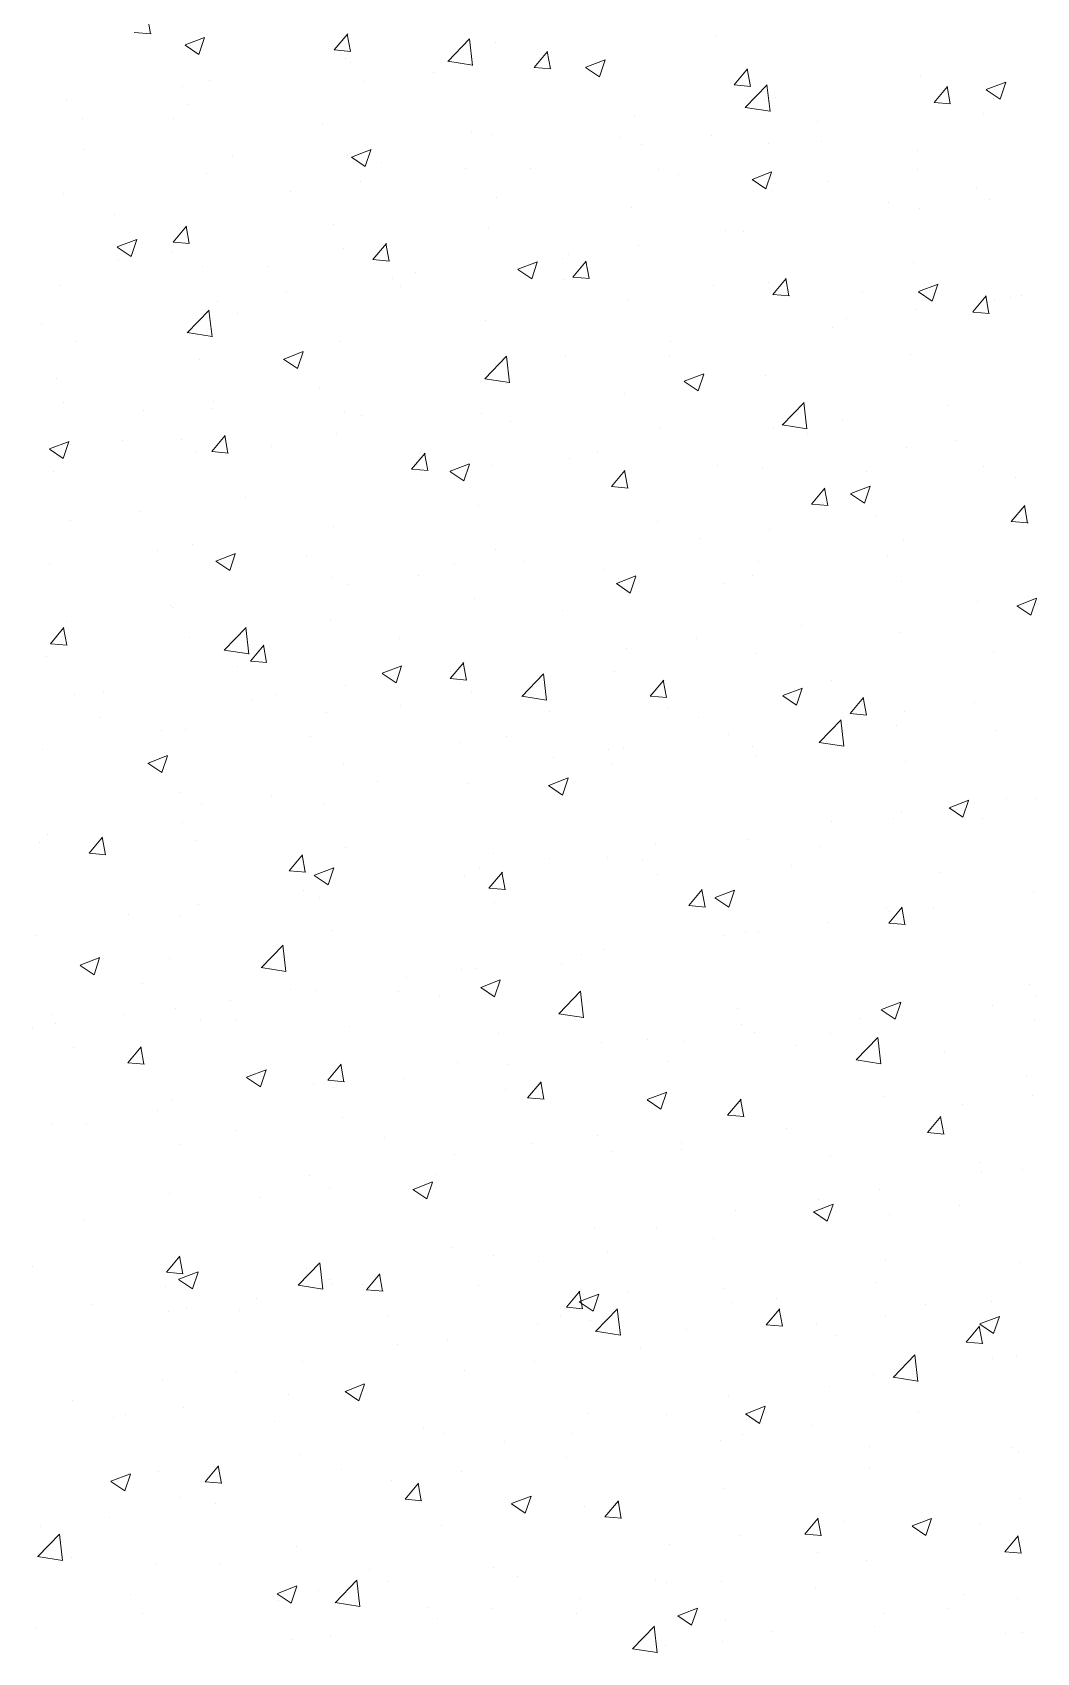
# Model space of a CAD drawing. Header units: millimetres. Extents: x 19632 to 183655, y 41319 to 69325.
# Drawn here: x 153961 to 154860, y 50848 to 52300 of the extents above; entities that cross this region are included whole.
import ezdxf

# ---------------------------------------------------------------- set-up
doc = ezdxf.new("R2010")
doc.units = ezdxf.units.MM
doc.header["$MEASUREMENT"] = 0
doc.linetypes.add('DASHED2', pattern=[0.375, 0.25, -0.125])
doc.layers.add('09-Arsiran', color=8, linetype='Continuous', lineweight=5)
doc.layers.add('Kabel', color=2, linetype='DASHED2', lineweight=20)

# ---------------------------------------------------------------- blocks, each defined once
blk = doc.blocks.new('4')
at = {"layer": '09-Arsiran', "color": 251, "linetype": 'Continuous', "true_color": 0x636466}
for p, q in [((290.412, -22.2424), (290.4091, -22.2265)), ((290.3972, -22.241), (290.4124, -22.2424)), ((290.4435, -22.2523), (290.4613, -22.2455)), ((290.4561, -22.2611), (290.4612, -22.2457)), ((290.5794, -22.257), (290.5917, -22.2424)), ((290.5942, -22.2584), (290.5913, -22.2425)), ((290.6829, -22.2674), (290.7027, -22.2468)), ((290.7055, -22.271), (290.7026, -22.2468)), ((290.9265, -22.2434), (290.9265, -22.2434)), ((290.4434, -22.2526), (290.4561, -22.2611)), ((290.5794, -22.257), (290.5946, -22.2583)), ((290.7261, -22.2498), (290.7261, -22.2498)), ((290.7616, -22.2729), (290.7738, -22.2583)), ((290.7764, -22.2743), (290.7734, -22.2584)), ((290.5893, -22.265), (290.5893, -22.265)), ((290.5941, -22.2688), (290.5941, -22.2688)), ((290.6829, -22.2673), (290.7055, -22.2708)), ((290.7616, -22.2729), (290.7768, -22.2742)), ((290.7661, -22.2645), (290.7661, -22.2645)), ((290.8085, -22.2729), (290.8211, -22.2814)), ((290.8086, -22.2727), (290.8263, -22.2659)), ((290.8211, -22.2814), (290.8262, -22.2661)), ((290.9438, -22.2888), (290.956, -22.2743)), ((290.9586, -22.2903), (290.9556, -22.2743)), ((290.4412, -22.2904), (290.4412, -22.2904)), ((290.4659, -22.2851), (290.4659, -22.2851)), ((290.6063, -22.2855), (290.6063, -22.2855)), ((290.6699, -22.2772), (290.6699, -22.2772)), ((290.9438, -22.2889), (290.959, -22.2902)), ((290.954, -22.3095), (290.9738, -22.2889)), ((290.9765, -22.313), (290.9737, -22.2889)), ((291.1136, -22.2812), (291.1136, -22.2812)), ((291.126, -22.3048), (291.1382, -22.2902)), ((291.1408, -22.3062), (291.1378, -22.2903)), ((291.1736, -22.293), (291.1914, -22.2862)), ((291.1861, -22.3018), (291.1913, -22.2864)), ((290.3354, -22.303), (290.3354, -22.303)), ((290.9817, -22.3002), (290.9817, -22.3002)), ((291.126, -22.3048), (291.1411, -22.3061)), ((291.1735, -22.2932), (291.1861, -22.3018)), ((291.1799, -22.3014), (291.1799, -22.3014)), ((290.3497, -22.3193), (290.3497, -22.3193)), ((290.4331, -22.3196), (290.4331, -22.3196)), ((290.4459, -22.3066), (290.4459, -22.3066)), ((290.8534, -22.3165), (290.8534, -22.3165)), ((290.954, -22.3094), (290.9766, -22.3129)), ((291.1713, -22.3148), (291.1713, -22.3148)), ((290.5687, -22.3253), (290.5687, -22.3253)), ((290.7043, -22.331), (290.7043, -22.331)), ((290.723, -22.3343), (290.723, -22.3343)), ((290.9233, -22.3352), (290.9233, -22.3352)), ((291.0195, -22.3225), (291.0195, -22.3225)), ((290.3511, -22.348), (290.3511, -22.348)), ((290.5951, -22.3546), (290.6129, -22.3478)), ((290.6077, -22.3633), (290.6128, -22.348)), ((290.8399, -22.3368), (290.8399, -22.3368)), ((290.8597, -22.3436), (290.8597, -22.3436)), ((290.9755, -22.3425), (290.9755, -22.3425)), ((291.0232, -22.3403), (291.0232, -22.3403)), ((291.111, -22.3482), (291.111, -22.3482)), ((290.4867, -22.3537), (290.4867, -22.3537)), ((290.5911, -22.3534), (290.5911, -22.3534)), ((290.595, -22.3548), (290.6077, -22.3633)), ((290.6222, -22.3594), (290.6222, -22.3594)), ((290.6993, -22.3647), (290.6993, -22.3647)), ((290.7578, -22.3652), (290.7578, -22.3652)), ((290.8751, -22.3657), (290.8751, -22.3657)), ((290.4628, -22.3697), (290.4628, -22.3697)), ((290.6031, -22.3773), (290.6031, -22.3773)), ((290.8934, -22.3709), (290.8934, -22.3709)), ((290.9601, -22.3752), (290.9727, -22.3837)), ((290.9602, -22.375), (290.9779, -22.3681)), ((290.9727, -22.3837), (290.9779, -22.3683)), ((291.029, -22.3766), (291.029, -22.3766)), ((291.1105, -22.3657), (291.1105, -22.3657)), ((290.3324, -22.3875), (290.3324, -22.3875)), ((290.5395, -22.3857), (290.5395, -22.3857)), ((290.727, -22.3911), (290.727, -22.3911)), ((290.9786, -22.3848), (290.9786, -22.3848)), ((291.1646, -22.3823), (291.1646, -22.3823)), ((291.1767, -22.3932), (291.1767, -22.3932)), ((290.3791, -22.4068), (290.3791, -22.4068)), ((290.8503, -22.401), (290.8503, -22.401)), ((291.0841, -22.396), (291.0841, -22.396)), ((291.1131, -22.4016), (291.1131, -22.4016)), ((290.4325, -22.4321), (290.4447, -22.4175)), ((290.4473, -22.4335), (290.4443, -22.4176)), ((290.5788, -22.4165), (290.5788, -22.4165)), ((290.7199, -22.4189), (290.7199, -22.4189)), ((290.936, -22.4214), (290.936, -22.4214)), ((290.9527, -22.4227), (290.9527, -22.4227)), ((290.3816, -22.4367), (290.3943, -22.4453)), ((290.3817, -22.4365), (290.3995, -22.4297)), ((290.3943, -22.4453), (290.3994, -22.4299)), ((290.4325, -22.4321), (290.4476, -22.4334)), ((290.588, -22.4379), (290.588, -22.4379)), ((290.6147, -22.448), (290.6269, -22.4334)), ((290.6294, -22.4494), (290.6265, -22.4335)), ((290.8565, -22.4354), (290.8565, -22.4354)), ((290.3826, -22.4487), (290.3826, -22.4487)), ((290.4307, -22.442), (290.4307, -22.442)), ((290.4597, -22.4542), (290.4597, -22.4542)), ((290.6146, -22.448), (290.6298, -22.4494)), ((290.7467, -22.4569), (290.7645, -22.45)), ((290.7593, -22.4656), (290.7644, -22.4503)), ((290.7878, -22.4469), (290.7878, -22.4469)), ((290.7929, -22.4437), (290.7929, -22.4437)), ((290.7968, -22.464), (290.8091, -22.4494)), ((290.8116, -22.4654), (290.8087, -22.4495)), ((291.1074, -22.4503), (291.1074, -22.4503)), ((290.5182, -22.4544), (290.5182, -22.4544)), ((290.6325, -22.4649), (290.6325, -22.4649)), ((290.6537, -22.4601), (290.6537, -22.4601)), ((290.7467, -22.4571), (290.7593, -22.4656)), ((290.7893, -22.4659), (290.7893, -22.4659)), ((290.7968, -22.464), (290.812, -22.4653)), ((290.979, -22.4799), (290.9913, -22.4653)), ((290.9938, -22.4813), (290.9909, -22.4654)), ((290.3293, -22.4721), (290.3293, -22.4721)), ((290.5363, -22.4775), (290.5363, -22.4775)), ((290.6397, -22.4723), (290.6397, -22.4723)), ((290.9249, -22.4716), (290.9249, -22.4716)), ((290.9755, -22.4693), (290.9755, -22.4693)), ((290.979, -22.4799), (290.9942, -22.4812)), ((291.0605, -22.4773), (291.0605, -22.4773)), ((291.1117, -22.4774), (291.1243, -22.486)), ((291.1118, -22.4772), (291.1296, -22.4704)), ((291.1243, -22.486), (291.1295, -22.4706)), ((291.1612, -22.4958), (291.1734, -22.4813)), ((291.176, -22.4973), (291.1731, -22.4813)), ((291.1961, -22.4831), (291.1961, -22.4831)), ((291.2061, -22.4807), (291.2061, -22.4807)), ((290.4455, -22.5149), (290.4653, -22.4942)), ((290.468, -22.5184), (290.4652, -22.4943)), ((290.4727, -22.4859), (290.4727, -22.4859)), ((290.4916, -22.4977), (290.4916, -22.4977)), ((290.8472, -22.4856), (290.8472, -22.4856)), ((291.1099, -22.4934), (291.1099, -22.4934)), ((291.1612, -22.4959), (291.1764, -22.4972)), ((291.1811, -22.4849), (291.1811, -22.4849)), ((290.3123, -22.507), (290.3123, -22.507)), ((290.7168, -22.5035), (290.7168, -22.5035)), ((291.033, -22.5103), (291.033, -22.5103)), ((291.0463, -22.5018), (291.0463, -22.5018)), ((290.3434, -22.5232), (290.3434, -22.5232)), ((290.4455, -22.5147), (290.4681, -22.5183)), ((290.5849, -22.5225), (290.5849, -22.5225)), ((290.8859, -22.5229), (290.8859, -22.5229)), ((290.4566, -22.5388), (290.4566, -22.5388)), ((290.5332, -22.539), (290.5459, -22.5475)), ((290.5333, -22.5388), (290.5511, -22.532)), ((290.5459, -22.5475), (290.551, -22.5322)), ((290.7166, -22.5569), (290.7364, -22.5363)), ((290.7391, -22.5604), (290.7363, -22.5363)), ((290.7897, -22.5355), (290.7897, -22.5355)), ((290.8848, -22.5358), (290.8848, -22.5358)), ((291.1044, -22.5348), (291.1044, -22.5348)), ((290.3262, -22.5566), (290.3262, -22.5566)), ((290.7166, -22.5568), (290.7391, -22.5603)), ((290.7261, -22.5439), (290.7261, -22.5439)), ((290.8984, -22.5591), (290.9161, -22.5523)), ((290.9109, -22.5679), (290.9161, -22.5525)), ((290.9724, -22.5539), (290.9724, -22.5539)), ((290.5657, -22.565), (290.5657, -22.565)), ((290.7367, -22.5612), (290.7367, -22.5612)), ((290.8441, -22.5701), (290.8441, -22.5701)), ((290.8983, -22.5594), (290.9109, -22.5679)), ((290.3331, -22.5785), (290.3331, -22.5785)), ((290.4059, -22.5861), (290.4059, -22.5861)), ((290.4687, -22.5842), (290.4687, -22.5842)), ((290.4695, -22.5777), (290.4695, -22.5777)), ((290.5886, -22.5866), (290.5886, -22.5866)), ((290.9877, -22.599), (291.0075, -22.5783)), ((291.0102, -22.6025), (291.0074, -22.5783)), ((291.1392, -22.5809), (291.1392, -22.5809)), ((290.6043, -22.5899), (290.6043, -22.5899)), ((290.7137, -22.588), (290.7137, -22.588)), ((290.7399, -22.5957), (290.7399, -22.5957)), ((290.8755, -22.6014), (290.8755, -22.6014)), ((290.9795, -22.6019), (290.9795, -22.6019)), ((290.9876, -22.5988), (291.0102, -22.6023)), ((291.043, -22.5936), (291.043, -22.5936)), ((290.3199, -22.6207), (290.3377, -22.6139)), ((290.3325, -22.6295), (290.3376, -22.6141)), ((290.3867, -22.6126), (290.3867, -22.6126)), ((290.4404, -22.612), (290.4404, -22.612)), ((290.4677, -22.6231), (290.48, -22.6086)), ((290.4825, -22.6246), (290.4796, -22.6086)), ((290.5818, -22.6071), (290.5818, -22.6071)), ((291.0111, -22.6071), (291.0111, -22.6071)), ((291.1466, -22.6129), (291.1466, -22.6129)), ((290.3198, -22.6209), (290.3325, -22.6295)), ((290.4535, -22.6233), (290.4535, -22.6233)), ((290.4677, -22.6232), (290.4829, -22.6245)), ((290.5222, -22.6183), (290.5222, -22.6183)), ((290.6499, -22.6391), (290.6621, -22.6245)), ((290.6578, -22.6241), (290.6578, -22.6241)), ((290.6647, -22.6405), (290.6617, -22.6246)), ((290.7934, -22.6298), (290.7934, -22.6298)), ((290.819, -22.6231), (290.819, -22.6231)), ((291.1013, -22.6194), (291.1013, -22.6194)), ((290.3231, -22.6412), (290.3231, -22.6412)), ((290.6499, -22.6391), (290.6651, -22.6404)), ((290.6593, -22.6441), (290.6593, -22.6441)), ((290.6848, -22.6413), (290.6975, -22.6498)), ((290.6849, -22.6411), (290.7027, -22.6342)), ((290.6975, -22.6498), (290.7026, -22.6345)), ((290.7228, -22.6357), (290.7228, -22.6357)), ((290.8321, -22.655), (290.8443, -22.6404)), ((290.8469, -22.6564), (290.8439, -22.6405)), ((290.929, -22.6355), (290.929, -22.6355)), ((290.9693, -22.6384), (290.9693, -22.6384)), ((291.0646, -22.6412), (291.0646, -22.6412)), ((291.1706, -22.6365), (291.1706, -22.6365)), ((290.8321, -22.655), (290.8473, -22.6564)), ((290.841, -22.6547), (290.841, -22.6547)), ((291.0143, -22.671), (291.0265, -22.6564)), ((291.0291, -22.6724), (291.0261, -22.6565)), ((291.05, -22.6614), (291.0678, -22.6546)), ((291.0625, -22.6701), (291.0677, -22.6548)), ((291.2002, -22.647), (291.2002, -22.647)), ((290.4988, -22.6652), (290.4988, -22.6652)), ((290.7106, -22.6726), (290.7106, -22.6726)), ((291.0143, -22.671), (291.0294, -22.6723)), ((291.0225, -22.6619), (291.0225, -22.6619)), ((291.0499, -22.6616), (291.0625, -22.6701)), ((291.1964, -22.6869), (291.2087, -22.6723)), ((291.2112, -22.6883), (291.2083, -22.6724)), ((290.3391, -22.6863), (290.3391, -22.6863)), ((290.4026, -22.6779), (290.4026, -22.6779)), ((290.8743, -22.6873), (290.8743, -22.6873)), ((291.0724, -22.6811), (291.0724, -22.6811)), ((291.1964, -22.6869), (291.2116, -22.6882)), ((290.5787, -22.6916), (290.5787, -22.6916)), ((290.9126, -22.7021), (290.9126, -22.7021)), ((290.9762, -22.6938), (290.9762, -22.6938)), ((291.0982, -22.7039), (291.0982, -22.7039)), ((290.4182, -22.7133), (290.4182, -22.7133)), ((290.4504, -22.7079), (290.4504, -22.7079)), ((290.4715, -22.723), (290.4893, -22.7162)), ((290.4841, -22.7317), (290.4892, -22.7164)), ((290.5537, -22.719), (290.5537, -22.719)), ((290.7262, -22.7127), (290.7262, -22.7127)), ((291.0833, -22.7177), (291.0833, -22.7177)), ((290.32, -22.7258), (290.32, -22.7258)), ((290.4714, -22.7232), (290.4841, -22.7317)), ((290.6893, -22.7248), (290.6893, -22.7248)), ((290.7522, -22.7232), (290.7522, -22.7232)), ((290.8249, -22.7305), (290.8249, -22.7305)), ((290.9663, -22.723), (290.9663, -22.723)), ((290.5781, -22.7382), (290.5781, -22.7382)), ((290.5924, -22.7443), (290.5924, -22.7443)), ((290.656, -22.7359), (290.656, -22.7359)), ((290.8365, -22.7435), (290.8491, -22.7521)), ((290.8366, -22.7433), (290.8543, -22.7365)), ((290.838, -22.7392), (290.838, -22.7392)), ((290.8491, -22.7521), (290.8543, -22.7367)), ((290.9352, -22.7431), (290.9352, -22.7431)), ((290.9605, -22.7362), (290.9605, -22.7362)), ((291.0961, -22.742), (291.0961, -22.742)), ((290.43, -22.7636), (290.43, -22.7636)), ((290.7075, -22.7571), (290.7075, -22.7571)), ((291.166, -22.7601), (291.166, -22.7601)), ((291.2015, -22.7639), (291.2141, -22.7724)), ((291.2016, -22.7637), (291.2194, -22.7568)), ((291.2141, -22.7724), (291.2193, -22.7571)), ((290.3358, -22.7781), (290.3358, -22.7781)), ((290.432, -22.7654), (290.432, -22.7654)), ((290.5756, -22.7762), (290.5756, -22.7762)), ((290.7871, -22.7685), (290.7871, -22.7685)), ((290.3208, -22.7983), (290.333, -22.7837)), ((290.3356, -22.7997), (290.3326, -22.7838)), ((290.4473, -22.7924), (290.4473, -22.7924)), ((290.4792, -22.8043), (290.499, -22.7837)), ((290.5017, -22.8078), (290.4989, -22.7837)), ((290.6389, -22.7939), (290.6389, -22.7939)), ((290.9094, -22.7939), (290.9094, -22.7939)), ((291.0056, -22.7813), (291.0056, -22.7813)), ((291.0951, -22.7885), (291.0951, -22.7885)), ((290.3208, -22.7983), (290.3359, -22.7996)), ((290.4792, -22.8042), (290.5017, -22.8077)), ((290.503, -22.8142), (290.5152, -22.7996)), ((290.5177, -22.8156), (290.5148, -22.7997)), ((290.8458, -22.8023), (290.8458, -22.8023)), ((290.9632, -22.8075), (290.9632, -22.8075)), ((291.1803, -22.8065), (291.1803, -22.8065)), ((290.3169, -22.8103), (290.3169, -22.8103)), ((290.4908, -22.8194), (290.4908, -22.8194)), ((290.503, -22.8142), (290.5181, -22.8155)), ((290.6231, -22.8253), (290.6409, -22.8184)), ((290.6357, -22.834), (290.6408, -22.8186)), ((290.6851, -22.8301), (290.6974, -22.8155)), ((290.6854, -22.8234), (290.6854, -22.8234)), ((290.6999, -22.8316), (290.697, -22.8156)), ((290.5892, -22.8361), (290.5892, -22.8361)), ((290.623, -22.8255), (290.6357, -22.834)), ((290.6851, -22.8302), (290.7003, -22.8315)), ((290.7503, -22.8464), (290.7701, -22.8258)), ((290.7728, -22.8499), (290.77, -22.8258)), ((290.8349, -22.8238), (290.8349, -22.8238)), ((290.8673, -22.8461), (290.8796, -22.8315)), ((290.8821, -22.8475), (290.8792, -22.8316)), ((291.0322, -22.832), (291.0322, -22.832)), ((290.3427, -22.8448), (290.3427, -22.8448)), ((290.3687, -22.8431), (290.3687, -22.8431)), ((290.5043, -22.8488), (290.5043, -22.8488)), ((290.5256, -22.8445), (290.5256, -22.8445)), ((290.7045, -22.8417), (290.7045, -22.8417)), ((290.7502, -22.8463), (290.7728, -22.8498)), ((290.8673, -22.8461), (290.8825, -22.8474)), ((290.9881, -22.8458), (291.0007, -22.8543)), ((290.9882, -22.8456), (291.006, -22.8388)), ((291.0007, -22.8543), (291.0059, -22.839)), ((291.0495, -22.862), (291.0618, -22.8474)), ((291.0643, -22.8634), (291.0614, -22.8475)), ((291.1628, -22.852), (291.1628, -22.852)), ((290.3652, -22.8656), (290.3652, -22.8656)), ((290.5725, -22.8607), (290.5725, -22.8607)), ((290.6399, -22.8546), (290.6399, -22.8546)), ((290.7755, -22.8603), (290.7755, -22.8603)), ((290.8841, -22.8574), (290.8841, -22.8574)), ((290.9111, -22.866), (290.9111, -22.866)), ((291.0214, -22.8884), (291.0412, -22.8678)), ((291.0439, -22.8919), (291.0411, -22.8678)), ((291.0495, -22.862), (291.0647, -22.8634)), ((291.0992, -22.8603), (291.0992, -22.8603)), ((290.4223, -22.8772), (290.4223, -22.8772)), ((290.4442, -22.877), (290.4442, -22.877)), ((290.9388, -22.8814), (290.9388, -22.8814)), ((291.0466, -22.8718), (291.0466, -22.8718)), ((291.092, -22.873), (291.092, -22.873)), ((291.1822, -22.8775), (291.1822, -22.8775)), ((290.3138, -22.8949), (290.3138, -22.8949)), ((290.5578, -22.883), (290.5578, -22.883)), ((290.6934, -22.8887), (290.6934, -22.8887)), ((290.736, -22.8828), (290.736, -22.8828)), ((290.829, -22.8944), (290.829, -22.8944)), ((290.8426, -22.8941), (290.8426, -22.8941)), ((290.9601, -22.8921), (290.9601, -22.8921)), ((291.0213, -22.8883), (291.0439, -22.8918)), ((290.4096, -22.9074), (290.4223, -22.9159)), ((290.4097, -22.9072), (290.4275, -22.9003)), ((290.4223, -22.9159), (290.4274, -22.9006)), ((290.5878, -22.9083), (290.5878, -22.9083)), ((290.779, -22.9025), (290.779, -22.9025)), ((290.8318, -22.9083), (290.8318, -22.9083)), ((290.9646, -22.9001), (290.9646, -22.9001)), ((291.1002, -22.9059), (291.1002, -22.9059)), ((290.6186, -22.9236), (290.6186, -22.9236)), ((290.7014, -22.9262), (290.7014, -22.9262)), ((290.7748, -22.9275), (290.7925, -22.9207)), ((290.7873, -22.9363), (290.7925, -22.9209)), ((290.4397, -22.9337), (290.4397, -22.9337)), ((290.5224, -22.9363), (290.5224, -22.9363)), ((290.7747, -22.9277), (290.7873, -22.9363)), ((291.1398, -22.9479), (291.1576, -22.941)), ((291.1523, -22.9566), (291.1575, -22.9412)), ((291.1922, -22.9395), (291.1922, -22.9395)), ((291.2193, -22.9397), (291.2193, -22.9397)), ((290.4588, -22.9446), (290.4588, -22.9446)), ((290.5694, -22.9453), (290.5694, -22.9453)), ((291.096, -22.9521), (291.096, -22.9521)), ((291.1397, -22.9481), (291.1523, -22.9566)), ((290.4411, -22.9615), (290.4411, -22.9615)), ((291.0324, -22.9605), (291.0324, -22.9605)), ((291.0889, -22.9576), (291.0889, -22.9576)), ((291.1699, -22.9581), (291.1699, -22.9581)), ((290.3107, -22.9794), (290.3107, -22.9794)), ((290.3182, -22.9722), (290.3182, -22.9722)), ((290.356, -22.9893), (290.3683, -22.9747)), ((290.3708, -22.9907), (290.3679, -22.9748)), ((290.4538, -22.978), (290.4538, -22.978)), ((290.5893, -22.9837), (290.5893, -22.9837)), ((290.872, -22.9816), (290.872, -22.9816)), ((290.957, -22.9766), (290.957, -22.9766)), ((291.0217, -22.9835), (291.0217, -22.9835)), ((290.356, -22.9893), (290.3712, -22.9907)), ((290.5382, -23.0053), (290.5504, -22.9907)), ((290.553, -23.0067), (290.5501, -22.9907)), ((290.7249, -22.9894), (290.7249, -22.9894)), ((290.7758, -22.9943), (290.7758, -22.9943)), ((290.8287, -22.9929), (290.8287, -22.9929)), ((290.8605, -22.9951), (290.8605, -22.9951)), ((290.9961, -23.0009), (290.9961, -23.0009)), ((290.5382, -23.0053), (290.5534, -23.0066)), ((290.5612, -23.0097), (290.5739, -23.0182)), ((290.5613, -23.0094), (290.5791, -23.0026)), ((290.5739, -23.0182), (290.579, -23.0028)), ((290.6983, -23.0108), (290.6983, -23.0108)), ((290.7122, -23.0027), (290.7122, -23.0027)), ((290.7204, -23.0212), (290.7326, -23.0066)), ((290.7352, -23.0226), (290.7322, -23.0067)), ((290.8736, -23.009), (290.8736, -23.009)), ((291.1317, -23.0066), (291.1317, -23.0066)), ((290.5518, -23.0238), (290.5518, -23.0238)), ((290.5664, -23.0298), (290.5664, -23.0298)), ((290.7204, -23.0212), (290.7356, -23.0225)), ((290.9026, -23.0371), (290.9148, -23.0225)), ((290.9174, -23.0385), (290.9144, -23.0226)), ((290.9263, -23.03), (290.9389, -23.0385)), ((290.9264, -23.0298), (290.9442, -23.023)), ((290.9389, -23.0385), (290.9441, -23.0232)), ((291.2162, -23.0243), (291.2162, -23.0243)), ((290.392, -23.0448), (290.392, -23.0448)), ((290.4556, -23.0364), (290.4556, -23.0364)), ((290.7255, -23.0344), (290.7255, -23.0344)), ((290.9026, -23.0371), (290.9177, -23.0385)), ((291.0826, -23.0393), (291.0826, -23.0393)), ((291.0848, -23.0531), (291.097, -23.0385)), ((291.0858, -23.0422), (291.0858, -23.0422)), ((291.0995, -23.0545), (291.0966, -23.0386)), ((291.1253, -23.0397), (291.1253, -23.0397)), ((290.4381, -23.0461), (290.4381, -23.0461)), ((290.5773, -23.0598), (290.5773, -23.0598)), ((291.0291, -23.0523), (291.0291, -23.0523)), ((291.0847, -23.0531), (291.0999, -23.0544)), ((290.3076, -23.064), (290.3076, -23.064)), ((290.5129, -23.0938), (290.5327, -23.0732)), ((290.5354, -23.0973), (290.5326, -23.0732)), ((290.9345, -23.0647), (290.9345, -23.0647)), ((290.9539, -23.0612), (290.9539, -23.0612)), ((290.9656, -23.0607), (290.9656, -23.0607)), ((290.3479, -23.0914), (290.3657, -23.0845)), ((290.3605, -23.1001), (290.3656, -23.0848)), ((290.4292, -23.0852), (290.4292, -23.0852)), ((290.8051, -23.0818), (290.8051, -23.0818)), ((290.8256, -23.0775), (290.8256, -23.0775)), ((290.3478, -23.0916), (290.3605, -23.1001)), ((290.5128, -23.0937), (290.5354, -23.0972)), ((290.6454, -23.1028), (290.6454, -23.1028)), ((290.6952, -23.0953), (290.6952, -23.0953)), ((290.7089, -23.0945), (290.7089, -23.0945)), ((290.7863, -23.0902), (290.7863, -23.0902)), ((290.4043, -23.1077), (290.4043, -23.1077)), ((290.5399, -23.1135), (290.5399, -23.1135)), ((290.5633, -23.1144), (290.5633, -23.1144)), ((290.6382, -23.1156), (290.6382, -23.1156)), ((290.7129, -23.1119), (290.7255, -23.1204)), ((290.713, -23.1117), (290.7307, -23.1049)), ((290.7255, -23.1204), (290.7306, -23.1051)), ((290.784, -23.1358), (290.8037, -23.1152)), ((290.8065, -23.1394), (290.8037, -23.1152)), ((291.2131, -23.1088), (291.2131, -23.1088)), ((291.2189, -23.1187), (291.2189, -23.1187)), ((290.435, -23.1306), (290.435, -23.1306)), ((290.4849, -23.124), (290.4849, -23.124)), ((290.6755, -23.1192), (290.6755, -23.1192)), ((290.8111, -23.1249), (290.8111, -23.1249)), ((290.9467, -23.1307), (290.9467, -23.1307)), ((291.0779, -23.1323), (291.0905, -23.1408)), ((291.078, -23.132), (291.0958, -23.1252)), ((291.0827, -23.1267), (291.0827, -23.1267)), ((291.0905, -23.1408), (291.0957, -23.1254)), ((291.1796, -23.1282), (291.1796, -23.1282)), ((290.3046, -23.1485), (290.3046, -23.1485)), ((290.3223, -23.1361), (290.3223, -23.1361)), ((290.3252, -23.145), (290.3252, -23.145)), ((290.3887, -23.1366), (290.3887, -23.1366)), ((290.4578, -23.1419), (290.4578, -23.1419)), ((290.4901, -23.141), (290.4901, -23.141)), ((290.5934, -23.1476), (290.5934, -23.1476)), ((290.7839, -23.1357), (290.8065, -23.1392)), ((290.9508, -23.1458), (290.9508, -23.1458)), ((291.0585, -23.1398), (291.0585, -23.1398)), ((291.0822, -23.1364), (291.0822, -23.1364)), ((291.2178, -23.1421), (291.2178, -23.1421)), ((290.729, -23.1533), (290.729, -23.1533)), ((290.8225, -23.162), (290.8225, -23.162)), ((290.8646, -23.159), (290.8646, -23.159)), ((290.8987, -23.1609), (290.8987, -23.1609)), ((290.9623, -23.1525), (290.9623, -23.1525)), ((291.0315, -23.1536), (291.0315, -23.1536)), ((291.055, -23.1779), (291.0748, -23.1573)), ((291.0776, -23.1814), (291.0748, -23.1573)), ((290.3419, -23.1664), (290.3419, -23.1664)), ((290.3913, -23.1804), (290.4035, -23.1658)), ((290.406, -23.1818), (290.4031, -23.1659)), ((291.0002, -23.1648), (291.0002, -23.1648)), ((291.055, -23.1778), (291.0776, -23.1813)), ((291.1358, -23.1705), (291.1358, -23.1705)), ((290.3913, -23.1804), (290.4064, -23.1817)), ((290.4995, -23.1936), (290.5173, -23.1868)), ((290.5121, -23.2024), (290.5172, -23.187)), ((290.5734, -23.1963), (290.5857, -23.1817)), ((290.5882, -23.1977), (290.5853, -23.1818)), ((290.6921, -23.1799), (290.6921, -23.1799)), ((290.7383, -23.182), (290.7383, -23.182)), ((290.8833, -23.179), (290.8833, -23.179)), ((290.4994, -23.1938), (290.5121, -23.2024)), ((290.5602, -23.1989), (290.5602, -23.1989)), ((290.5734, -23.1963), (290.5886, -23.1977)), ((290.5785, -23.203), (290.5785, -23.203)), ((290.6421, -23.1947), (290.6421, -23.1947)), ((290.7352, -23.2045), (290.7352, -23.2045)), ((290.7556, -23.2123), (290.7679, -23.1977)), ((290.7704, -23.2137), (290.7675, -23.1977)), ((290.8646, -23.214), (290.8824, -23.2071)), ((290.8771, -23.2227), (290.8823, -23.2074)), ((291.2101, -23.1934), (291.2101, -23.1934)), ((290.4319, -23.2152), (290.4319, -23.2152)), ((290.7556, -23.2123), (290.7708, -23.2136)), ((290.8645, -23.2142), (290.8771, -23.2227)), ((290.9378, -23.2282), (290.9501, -23.2136)), ((290.9526, -23.2296), (290.9497, -23.2137)), ((291.0796, -23.2113), (291.0796, -23.2113)), ((291.1521, -23.2189), (291.1521, -23.2189)), ((291.2157, -23.2105), (291.2157, -23.2105)), ((290.3219, -23.2368), (290.3219, -23.2368)), ((290.3538, -23.2369), (290.3538, -23.2369)), ((290.4181, -23.2241), (290.4181, -23.2241)), ((290.5871, -23.2299), (290.5871, -23.2299)), ((290.9378, -23.2282), (290.953, -23.2295)), ((290.9477, -23.2303), (290.9477, -23.2303)), ((291.12, -23.2441), (291.1322, -23.2295)), ((291.1348, -23.2455), (291.1318, -23.2296)), ((290.4893, -23.2426), (290.4893, -23.2426)), ((290.6249, -23.2483), (290.6249, -23.2483)), ((290.8194, -23.2466), (290.8194, -23.2466)), ((290.9917, -23.24), (290.9917, -23.24)), ((291.12, -23.2441), (291.1352, -23.2455)), ((290.4389, -23.2553), (290.4389, -23.2553)), ((290.689, -23.2645), (290.689, -23.2645)), ((290.7605, -23.254), (290.7605, -23.254)), ((290.8319, -23.2611), (290.8319, -23.2611)), ((290.8955, -23.2527), (290.8955, -23.2527)), ((290.8961, -23.2598), (290.8961, -23.2598)), ((291.0317, -23.2655), (291.0317, -23.2655)), ((291.1673, -23.2712), (291.1673, -23.2712)), ((291.1691, -23.2797), (291.1691, -23.2797)), ((291.207, -23.2779), (291.207, -23.2779)), ((290.5571, -23.2835), (290.5571, -23.2835)), ((290.5753, -23.2948), (290.5753, -23.2948)), ((290.6511, -23.2961), (290.6637, -23.3046)), ((290.6512, -23.2959), (290.6689, -23.2891)), ((290.6637, -23.3046), (290.6688, -23.2893)), ((290.6715, -23.2822), (290.6715, -23.2822)), ((291.0766, -23.2958), (291.0766, -23.2958)), ((290.4288, -23.2998), (290.4288, -23.2998)), ((290.5117, -23.3032), (290.5117, -23.3032)), ((291.0162, -23.3162), (291.034, -23.3094)), ((291.021, -23.3052), (291.021, -23.3052)), ((291.0287, -23.325), (291.0339, -23.3096)), ((291.1489, -23.3107), (291.1489, -23.3107)), ((290.3513, -23.3243), (290.3513, -23.3243)), ((290.9446, -23.3149), (290.9446, -23.3149)), ((291.0161, -23.3164), (291.0287, -23.325)), ((291.0853, -23.3191), (291.0853, -23.3191)), ((290.8163, -23.3311), (290.8163, -23.3311)), ((290.8728, -23.3306), (290.8728, -23.3306)), ((290.9249, -23.3402), (290.9249, -23.3402)), ((290.6859, -23.349), (290.6859, -23.349)), ((290.8287, -23.3529), (290.8287, -23.3529)), ((290.3043, -23.3666), (290.3043, -23.3666)), ((290.4265, -23.3714), (290.4387, -23.3568)), ((290.4413, -23.3728), (290.4384, -23.3569)), ((290.5466, -23.3833), (290.5663, -23.3627)), ((290.554, -23.3681), (290.554, -23.3681)), ((290.5691, -23.3868), (290.5663, -23.3627)), ((290.7247, -23.356), (290.7247, -23.356)), ((290.7651, -23.3612), (290.7651, -23.3612)), ((291.0818, -23.3609), (291.0818, -23.3609)), ((291.2039, -23.3625), (291.2039, -23.3625)), ((290.4257, -23.3843), (290.4257, -23.3843)), ((290.4265, -23.3714), (290.4417, -23.3728)), ((290.4376, -23.378), (290.4503, -23.3866)), ((290.4377, -23.3778), (290.4555, -23.371)), ((290.4399, -23.3724), (290.4399, -23.3724)), ((290.4503, -23.3866), (290.4554, -23.3712)), ((290.5465, -23.3832), (290.5691, -23.3867)), ((290.5755, -23.3781), (290.5755, -23.3781)), ((290.5766, -23.3814), (290.5766, -23.3814)), ((290.6047, -23.3824), (290.6047, -23.3824)), ((290.6087, -23.3874), (290.6209, -23.3728)), ((290.6235, -23.3888), (290.6205, -23.3729)), ((290.7111, -23.3838), (290.7111, -23.3838)), ((291.0735, -23.3804), (291.0735, -23.3804)), ((290.5085, -23.395), (290.5085, -23.395)), ((290.6087, -23.3874), (290.6239, -23.3887)), ((290.7909, -23.4033), (290.8031, -23.3887)), ((290.8057, -23.4047), (290.8027, -23.3888)), ((290.8027, -23.3984), (290.8153, -23.4069)), ((290.8028, -23.3982), (290.8206, -23.3913)), ((290.8153, -23.4069), (290.8205, -23.3915)), ((290.8467, -23.3896), (290.8467, -23.3896)), ((290.9337, -23.3864), (290.9337, -23.3864)), ((290.9415, -23.3994), (290.9415, -23.3994)), ((290.9822, -23.3953), (290.9822, -23.3953)), ((291.1783, -23.3982), (291.1783, -23.3982)), ((290.3579, -23.4008), (290.3579, -23.4008)), ((290.4285, -23.4069), (290.4285, -23.4069)), ((290.4449, -23.4034), (290.4449, -23.4034)), ((290.4934, -23.4065), (290.4934, -23.4065)), ((290.629, -23.4122), (290.629, -23.4122)), ((290.7856, -23.4118), (290.7856, -23.4118)), ((290.7909, -23.4033), (290.806, -23.4047)), ((290.8176, -23.4253), (290.8374, -23.4047)), ((290.8402, -23.4288), (290.8373, -23.4047)), ((290.9731, -23.4193), (290.9853, -23.4047)), ((290.9878, -23.4207), (290.9849, -23.4047)), ((291.0821, -23.4109), (291.0821, -23.4109)), ((291.1178, -23.401), (291.1178, -23.401)), ((291.1678, -23.4185), (291.1856, -23.4117)), ((291.1803, -23.4272), (291.1855, -23.4119)), ((290.7646, -23.418), (290.7646, -23.418)), ((290.8132, -23.4157), (290.8132, -23.4157)), ((290.8176, -23.4252), (290.8402, -23.4287)), ((290.9002, -23.4237), (290.9002, -23.4237)), ((290.9731, -23.4193), (290.9882, -23.4206)), ((291.0185, -23.4193), (291.0185, -23.4193)), ((291.1552, -23.4352), (291.1675, -23.4206)), ((291.17, -23.4366), (291.1671, -23.4207)), ((291.1677, -23.4187), (291.1803, -23.4272)), ((290.6374, -23.4372), (290.6374, -23.4372)), ((290.6828, -23.4336), (290.6828, -23.4336)), ((290.8581, -23.4404), (290.8581, -23.4404)), ((291.0358, -23.4294), (291.0358, -23.4294)), ((291.1552, -23.4352), (291.1704, -23.4365)), ((291.1714, -23.4351), (291.1714, -23.4351)), ((290.5509, -23.4526), (290.5509, -23.4526)), ((290.7619, -23.453), (290.7619, -23.453)), ((291.0887, -23.4674), (291.1085, -23.4467)), ((291.1112, -23.4709), (291.1084, -23.4467)), ((291.1788, -23.4498), (291.1788, -23.4498)), ((291.2008, -23.447), (291.2008, -23.447)), ((290.4226, -23.4689), (290.4226, -23.4689)), ((290.4893, -23.4626), (290.4893, -23.4626)), ((290.5894, -23.4801), (290.6071, -23.4733)), ((290.6019, -23.4888), (290.607, -23.4735)), ((290.6983, -23.4614), (290.6983, -23.4614)), ((291.0704, -23.4649), (291.0704, -23.4649)), ((291.0887, -23.4672), (291.1113, -23.4707)), ((290.3412, -23.4881), (290.3412, -23.4881)), ((290.5379, -23.4825), (290.5379, -23.4825)), ((290.5893, -23.4803), (290.6019, -23.4888)), ((290.9385, -23.484), (290.9385, -23.484)), ((291.0307, -23.4753), (291.0307, -23.4753)), ((290.3894, -23.5015), (290.3894, -23.5015)), ((290.4417, -23.4952), (290.4417, -23.4952)), ((290.8102, -23.5002), (290.8102, -23.5002)), ((290.8826, -23.5007), (290.8826, -23.5007)), ((290.9543, -23.5006), (290.9669, -23.5092)), ((290.9544, -23.5004), (290.9722, -23.4936)), ((290.9669, -23.5092), (290.9721, -23.4938)), ((291.1114, -23.4984), (291.1114, -23.4984)), ((290.3781, -23.5036), (290.3781, -23.5036)), ((290.5249, -23.5072), (290.5249, -23.5072)), ((290.6605, -23.5129), (290.6605, -23.5129)), ((291.0152, -23.5111), (291.0152, -23.5111)), ((290.6797, -23.5181), (290.6797, -23.5181)), ((290.7345, -23.5261), (290.7345, -23.5261)), ((290.7961, -23.5187), (290.7961, -23.5187)), ((290.9317, -23.5244), (290.9317, -23.5244)), ((290.9517, -23.5194), (290.9517, -23.5194)), ((291.0673, -23.5301), (291.0673, -23.5301)), ((291.1977, -23.5316), (291.1977, -23.5316)), ((290.5478, -23.5372), (290.5478, -23.5372)), ((290.7912, -23.5406), (290.7912, -23.5406)), ((291.2029, -23.5359), (291.2029, -23.5359)), ((290.3758, -23.5622), (290.3885, -23.5707)), ((290.3759, -23.562), (290.3937, -23.5552)), ((290.3885, -23.5707), (290.3936, -23.5554)), ((290.4195, -23.5534), (290.4195, -23.5534)), ((290.4617, -23.5625), (290.474, -23.5479)), ((290.4765, -23.5639), (290.4736, -23.548)), ((290.5863, -23.5515), (290.5863, -23.5515)), ((290.6315, -23.5616), (290.6315, -23.5616)), ((290.695, -23.5532), (290.695, -23.5532)), ((291.0673, -23.5495), (291.0673, -23.5495)), ((290.4382, -23.577), (290.4382, -23.577)), ((290.4617, -23.5625), (290.4769, -23.5638)), ((290.6439, -23.5784), (290.6562, -23.5638)), ((290.6587, -23.5798), (290.6558, -23.5639)), ((290.741, -23.5823), (290.7588, -23.5755)), ((290.7535, -23.5911), (290.7587, -23.5757)), ((290.9354, -23.5685), (290.9354, -23.5685)), ((290.471, -23.5827), (290.471, -23.5827)), ((290.6439, -23.5784), (290.6591, -23.5798)), ((290.7409, -23.5826), (290.7535, -23.5911)), ((290.8071, -23.5848), (290.8071, -23.5848)), ((290.8261, -23.5944), (290.8384, -23.5798)), ((290.8409, -23.5958), (290.838, -23.5799)), ((291.205, -23.5775), (291.205, -23.5775)), ((290.3113, -23.6037), (290.3113, -23.6037)), ((290.3748, -23.5954), (290.3748, -23.5954)), ((290.6767, -23.6027), (290.6767, -23.6027)), ((290.8261, -23.5944), (290.8413, -23.5957)), ((291.0083, -23.6103), (291.0205, -23.5957)), ((291.0231, -23.6117), (291.0201, -23.5958)), ((291.0446, -23.5986), (291.0446, -23.5986)), ((291.1059, -23.6029), (291.1185, -23.6114)), ((291.106, -23.6027), (291.1238, -23.5959)), ((291.1185, -23.6114), (291.1237, -23.5961)), ((291.1684, -23.6014), (291.1684, -23.6014)), ((290.3092, -23.6307), (290.3289, -23.6101)), ((290.3317, -23.6342), (290.3289, -23.6101)), ((290.8848, -23.6196), (290.8848, -23.6196)), ((290.9484, -23.6112), (290.9484, -23.6112)), ((291.0083, -23.6103), (291.0235, -23.6116)), ((291.1905, -23.6262), (291.2027, -23.6117)), ((291.1946, -23.6162), (291.1946, -23.6162)), ((291.2053, -23.6277), (291.2023, -23.6117)), ((290.3091, -23.6306), (290.3317, -23.6341)), ((290.3399, -23.6313), (290.3399, -23.6313)), ((290.5447, -23.6217), (290.5447, -23.6217)), ((291.0202, -23.6268), (291.0202, -23.6268)), ((291.0642, -23.634), (291.0642, -23.634)), ((291.1905, -23.6263), (291.2057, -23.6276)), ((290.4164, -23.638), (290.4164, -23.638)), ((290.4755, -23.637), (290.4755, -23.637)), ((290.6111, -23.6427), (290.6111, -23.6427)), ((290.7244, -23.6407), (290.7244, -23.6407)), ((290.7467, -23.6485), (290.7467, -23.6485)), ((290.3934, -23.6654), (290.3934, -23.6654)), ((290.5275, -23.6645), (290.5401, -23.673)), ((290.5276, -23.6643), (290.5453, -23.6574)), ((290.5401, -23.673), (290.5452, -23.6577)), ((290.5646, -23.6618), (290.5646, -23.6618)), ((290.5802, -23.6727), (290.6, -23.6521)), ((290.6027, -23.6763), (290.5999, -23.6521)), ((290.6282, -23.6534), (290.6282, -23.6534)), ((290.8721, -23.6522), (290.8721, -23.6522)), ((290.8823, -23.6542), (290.8823, -23.6542)), ((290.9323, -23.6531), (290.9323, -23.6531)), ((291.0178, -23.6599), (291.0178, -23.6599)), ((291.1534, -23.6657), (291.1534, -23.6657)), ((290.529, -23.6711), (290.529, -23.6711)), ((290.5802, -23.6726), (290.6028, -23.6761)), ((290.6646, -23.6769), (290.6646, -23.6769)), ((290.724, -23.6777), (290.724, -23.6777)), ((290.804, -23.6693), (290.804, -23.6693)), ((290.8926, -23.6846), (290.9104, -23.6778)), ((290.9051, -23.6933), (290.9103, -23.678)), ((291.1382, -23.6776), (291.1382, -23.6776)), ((291.2018, -23.6693), (291.2018, -23.6693)), ((290.4042, -23.6829), (290.4042, -23.6829)), ((290.6736, -23.6872), (290.6736, -23.6872)), ((290.8002, -23.6826), (290.8002, -23.6826)), ((290.8513, -23.7148), (290.8711, -23.6942)), ((290.8738, -23.7183), (290.871, -23.6942)), ((290.8925, -23.6848), (290.9051, -23.6933)), ((290.9358, -23.6883), (290.9358, -23.6883)), ((291.0714, -23.694), (291.0714, -23.694)), ((291.0811, -23.6826), (291.0811, -23.6826)), ((290.308, -23.6956), (290.308, -23.6956)), ((290.5416, -23.7063), (290.5416, -23.7063)), ((290.5758, -23.7031), (290.5758, -23.7031)), ((290.933, -23.708), (290.933, -23.708)), ((290.9778, -23.6988), (290.9778, -23.6988)), ((291.1915, -23.7007), (291.1915, -23.7007)), ((291.207, -23.6998), (291.207, -23.6998)), ((290.8513, -23.7147), (290.8738, -23.7182)), ((290.8816, -23.7114), (290.8816, -23.7114))]:
    blk.add_line(p, q, dxfattribs=at)
blk = doc.blocks.new('SASA3211')
at = {"layer": 'Kabel'}
blk.add_blockref('4', (805341.7735, 113033.2681), dxfattribs=at)

msp = doc.modelspace()

# ---------------------------------------------------------------- block references
at = {"xscale": 982.534900105011, "yscale": 982.534900105011, "zscale": 982.534900105011}
msp.add_blockref('SASA3211', (-791407671.8, -110984978.7), dxfattribs=at)

doc.saveas('drawing.dxf')
